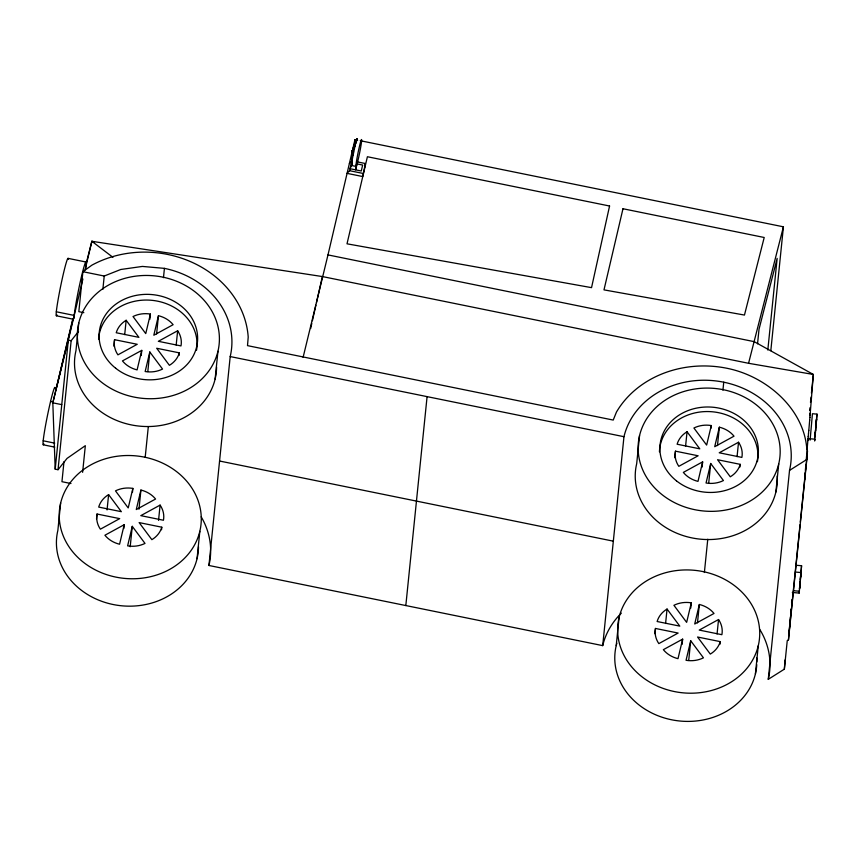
<?xml version="1.0" encoding="UTF-8"?>
<svg xmlns="http://www.w3.org/2000/svg" width="860" height="860" viewBox="0 0 860 860"><rect width="100%" height="100%" fill="white"/><g stroke="black" fill="none" stroke-linecap="round" stroke-linejoin="round"><path stroke-width="1.29" d="M357.083 140.492L357.072 138.621L352.095 151.607L351.6 165.507L356.072 166.421M357.072 138.621L352.095 151.607L351.6 165.507L352.095 151.607L356.771 139.041M792.339 592.476L799.176 593.067L799.273 591.25M801.154 570.632L800.649 577.038M795.876 565.235L801.574 565.729L800.165 582.919M810.099 440.148L812.442 413.724L817 414.122L816.097 425.259M351.579 163.636L352.095 151.607L356.309 140.352M351.493 165.012L352.095 151.607L357.179 139.116M810.066 415.315L813.345 374.455L754.188 341.646L327.983 254.904L303.096 357.373M814.742 439.202L814.646 440.997L816.484 419.003M809.894 417.444L810.077 415.111M809.668 420.228L809.916 417.283M799.445 589.078L799.95 582.951M814.914 437.073L815.549 429.86M815.377 431.989L815.043 436.396L815.495 431.967M816.269 423.131L816.602 418.723L816.151 423.152M759.821 629.499A84.613 73.197 5.8 0 1 768.27 679.325L784.352 669.166L785.126 659.878M784.352 669.166L787.255 640.614L788.47 639.851L789.62 626.058M789.942 622.124L790.383 616.878M790.813 611.621L791.028 608.998M791.576 602.441L791.791 599.818M804.637 479.471L805.175 472.903M805.39 470.28L805.831 465.034M806.261 459.788L806.594 455.843M807.132 449.285L808.024 438.589L814.861 439.191M788.47 639.851L806.83 459.466C810.163 413.832 769.334 376.744 727.055 368.295A101.104 87.451 5.8 0 0 616.47 412.037L613.223 420.067L247.508 345.634L248.207 337.088A101.104 87.451 5.8 0 0 91.848 265.192L82.893 271.695L78.83 311.653L83.85 312.675M809.69 420.11L808.787 430.484M800.09 581.758L799.574 588.476L800.037 583.929M816.237 424.066L815.624 431.021M356.094 165.002L355.664 169.861L357.05 163.916L362.662 165.055L361.264 171L350.052 168.71L351.976 164.163M356.803 161.777L365.36 163.529L362.759 176.558L347.075 173.365L349.59 170.699L351.912 160.788L349.396 163.454M365.081 166.647L365.36 163.529M800.262 579.414L800.574 575.878M815.71 427.581L816.022 424.098M808.486 433.784L808.787 430.419M808.217 436.611L808.497 433.666M800.703 574.878L801.025 571.545M808.002 438.793L808.239 436.45M799.176 593.067L801.574 565.729M816.581 418.067L817 414.122M82.624 472.312L85.333 445.673L67.037 458.412L58.028 469.721L55.201 469.151L68.327 340.141L82.882 279.016M58.028 469.721L71.154 340.71L78.529 331.465M63.984 461.723L61.952 481.697L70.971 483.535M78.776 322.93L75.949 350.74A71.133 61.533 5.8 0 0 138.137 425.99A71.133 61.533 5.8 0 0 216.57 367.08M60.651 502.971L57.867 530.373A71.133 61.533 5.8 0 0 120.067 605.623A71.133 61.533 5.8 0 0 198.499 546.713M102.867 289.358L104.221 276.028L120.755 269.492L142.416 266.428L164.421 268.363A84.613 73.197 5.8 0 1 230.2 356.567L623.962 436.697A84.613 73.197 5.8 0 1 723.744 382.195A84.613 73.197 5.8 0 1 789.523 470.398L768.27 679.325M113.918 346.182L114.573 339.689L137.234 344.29L117.927 354.847A25.703 22.231 5.8 0 1 114.573 339.689M96.524 519.128L97.04 514.022L119.691 518.634L100.383 529.179A25.703 22.231 5.8 0 1 97.04 514.022M124.7 334.583L126.162 320.285L138.89 337.356L116.229 332.745A25.703 22.231 5.8 0 1 126.162 320.285M107.059 509.926L108.618 494.618L121.346 511.689L98.696 507.077A25.703 22.231 5.8 0 1 108.618 494.618M141.233 355.567L141.76 350.364L122.453 360.91A25.703 22.231 5.8 0 0 137.106 369.897L141.76 350.364M123.829 528.524L124.216 524.697L104.909 535.242A25.703 22.231 5.8 0 0 119.572 544.229L124.216 524.697M149.876 319.275L150.403 314.072A25.703 22.231 5.8 0 0 133.02 316.534L145.749 333.605L150.403 314.072M132.472 492.232L132.87 488.405A25.703 22.231 5.8 0 0 115.487 490.866L128.215 507.938L132.87 488.405M147.823 371.509L149.812 351.998L162.54 369.069A25.703 22.231 5.8 0 1 145.157 371.531L149.812 351.998M130.193 546.756L132.279 526.341L145.007 543.413A25.703 22.231 5.8 0 1 127.624 545.863L132.279 526.341M156.606 333.916L158.455 315.717A25.703 22.231 5.8 0 1 173.118 324.693L153.811 335.239L158.455 315.717M138.976 509.185L140.922 490.049A25.703 22.231 5.8 0 1 155.574 499.026L136.267 509.571L140.922 490.049M145.19 457.327L148.307 426.71M163.475 277.673L164.421 268.363M176.182 345.064L177.644 330.756L158.337 341.312L180.987 345.924A25.703 22.231 5.8 0 0 177.644 330.756M158.541 520.408L160.1 505.099L140.793 515.645L163.443 520.257A25.703 22.231 5.8 0 0 160.1 505.099M179.063 355.459L179.331 352.858L156.681 348.257L169.409 365.317A25.703 22.231 5.8 0 0 179.331 352.858M161.529 529.749L161.798 527.202L139.137 522.59L151.865 539.661A25.703 22.231 5.8 0 0 161.798 527.202M215.118 379.066L217.956 351.256A71.133 61.533 5.8 0 0 125.947 278.06A71.133 61.533 5.8 0 0 101.19 381.958A71.133 61.533 5.8 0 0 217.956 351.256M197.048 558.699L199.832 531.297A71.133 61.533 5.8 0 0 107.822 458.111A71.133 61.533 5.8 0 0 83.076 562.01A71.133 61.533 5.8 0 0 199.832 531.297M621.339 613.137A84.613 73.197 5.8 0 0 602.709 645.624L208.937 565.482L230.2 356.567M354.438 144.953L354.976 139.621L357.61 140.158M405.823 605.558L427.087 396.632M602.709 645.624L623.962 436.697M616.222 645.613L619.092 617.405M639.55 435.558L636.679 463.755A71.133 61.533 5.8 0 0 701.19 539.241A71.133 61.533 5.8 0 0 777.193 476.075M654.944 633.702L655.471 628.456L678.132 633.057L658.824 643.613A25.703 22.231 5.8 0 1 655.471 628.456M674.799 457.735L675.476 451.167L698.126 455.779L678.82 466.324A25.703 22.231 5.8 0 1 675.476 451.167M665.586 623.5L667.059 609.052L679.787 626.123L657.126 621.511A25.703 22.231 5.8 0 1 667.059 609.052M685.581 446.211L687.054 431.763L699.782 448.834L677.121 444.222A25.703 22.231 5.8 0 1 687.054 431.763M682.12 644.387L682.657 639.13L663.35 649.676A25.703 22.231 5.8 0 0 678.003 658.663L682.657 639.13M702.115 467.098L702.652 461.841L683.345 472.398A25.703 22.231 5.8 0 0 697.997 481.374L702.652 461.841M690.763 608.095L691.3 602.838A25.703 22.231 5.8 0 0 673.917 605.3L686.645 622.371L691.3 602.838M711.026 428.183L711.295 425.55A25.703 22.231 5.8 0 0 693.913 428.011L706.64 445.082L711.295 425.55M688.709 660.469L690.709 640.764L703.437 657.836A25.703 22.231 5.8 0 1 686.054 660.297L690.709 640.764M708.704 483.18L710.704 463.486L723.432 480.557A25.703 22.231 5.8 0 1 706.049 483.008L710.704 463.486M697.481 622.866L699.352 604.483A25.703 22.231 5.8 0 1 714.015 613.459L694.708 624.005L699.352 604.483M704.383 572.491L707.769 539.22M722.938 390.171L723.744 382.195M717.476 445.577L719.358 427.194A25.703 22.231 5.8 0 1 734.01 436.171L714.703 446.727L719.358 427.194M717.068 633.971L718.541 619.522L699.234 630.079L721.884 634.691A25.703 22.231 5.8 0 0 718.541 619.522M737.063 456.692L738.536 442.244L719.229 452.79L741.879 457.402A25.703 22.231 5.8 0 0 738.536 442.244M719.96 644.258L720.228 641.625L697.578 637.024L710.306 654.084A25.703 22.231 5.8 0 0 720.228 641.625M739.955 466.969L740.224 464.346L717.573 459.735L730.301 476.805A25.703 22.231 5.8 0 0 740.224 464.346M757.542 343.806L759.025 329.24L777.15 258.398L767.819 350.052M770.818 350.687L783.417 226.814L360.233 140.696M755.403 673.939L758.273 645.731A71.133 61.533 5.8 0 0 666.263 572.534A71.133 61.533 5.8 0 0 641.506 676.433A71.133 61.533 5.8 0 0 758.273 645.731M775.86 492.081L778.73 463.884A71.133 61.533 5.8 0 0 686.721 390.687A71.133 61.533 5.8 0 0 661.974 494.586A71.133 61.533 5.8 0 0 778.73 463.884M809.679 410.413L809.959 407.748M810.496 402.426L811.034 397.094M811.442 393.095L813.345 374.455L748.566 363.296L322.36 276.554L91.869 241.294L86.021 264.16M789.179 631.304L800.026 524.75M800.294 522.085L807.54 450.93M807.862 440.159L808.024 438.589M351.848 161.465L355.717 142.448M310.643 328.563L311.815 323.36M312.406 320.758L315.91 305.16M316.502 302.559L322.36 276.554M327.983 254.904L354.976 139.621M72.799 318.91L52.815 402.824L55.201 469.151M73.218 318.372L55.792 390.289M85.054 269.911L91.869 241.294L94.439 242.025M783.417 226.814L748.566 363.296M351.45 162.776L352.406 160.498M352.17 155.262L352.095 151.607L356.588 141.61M352.288 158.659L352.095 151.607L355.029 145.211M352.879 155.402L352.095 151.607L355.04 146.017M353.557 151.919L352.095 151.607L354.288 148.447M352.095 151.607L354.234 148.543M789.523 470.398L806.83 459.466M795.371 572.05L801.068 572.556M793.694 590.734L799.391 591.228M349.59 170.699L363.038 173.44M68.037 258.355L85.935 261.999M82.893 271.695L104.221 276.028M56.309 311.782L74.207 315.426M56.362 315.792L72.982 319.167M71.154 340.71L68.327 340.141L52.815 402.824L61.759 404.641M50.557 401.459L53.116 401.975M219.569 461.024L613.33 541.166M43.183 440.793L54.696 443.137M43.226 444.792L54.739 447.135M91.869 241.294L112.95 257.333M201.186 516.817A84.613 73.197 5.8 0 1 208.937 565.482M74.025 318.372A29.305 1.688 -78.5 0 1 81.195 277.737A29.305 1.688 -78.5 0 1 85.742 268.126M43.86 443.9A29.305 1.688 -78.5 0 1 47.418 415.767A29.305 1.688 -78.5 0 1 55.147 388.43M56.986 314.889A29.305 1.688 -78.5 0 1 60.544 286.756A29.305 1.688 -78.5 0 1 68.273 259.419M659.437 451.844A49.321 42.667 5.8 0 1 712.918 411.832A49.321 42.667 5.8 0 1 757.423 461.68M98.588 339.119A49.342 42.678 5.8 0 1 152.747 300.409A49.342 42.678 5.8 0 1 196.542 350.203M756.768 664.64A71.133 61.533 5.8 0 1 675.466 720.465A71.133 61.533 5.8 0 1 616.846 643.226M756.725 657.932A71.133 61.533 5.8 0 1 756.854 661.942M807.82 439.944L807.787 440.632L807.884 439.933M810.184 413.294L810.152 413.983L810.184 413.294M609.568 206.013L591.54 287.648L347.01 243.81L367.403 156.735L609.568 206.013M622.984 208.744L603.989 289.874L744.459 315.061L764.207 237.489L622.984 208.744M357.416 162.583A13.717 0.785 -78.5 0 0 361.651 140.029A13.717 0.785 -78.5 0 0 357.351 156.316A13.717 0.785 -78.5 0 0 357.416 162.583M676.433 480.826A49.321 42.667 5.8 0 0 757.391 459.541A49.321 42.667 5.8 0 0 693.601 408.79A49.321 42.667 5.8 0 0 676.433 480.826M115.648 368.22A49.342 42.678 5.8 0 0 196.628 346.913A49.342 42.678 5.8 0 0 132.816 296.152A49.342 42.678 5.8 0 0 115.648 368.22"/></g></svg>
